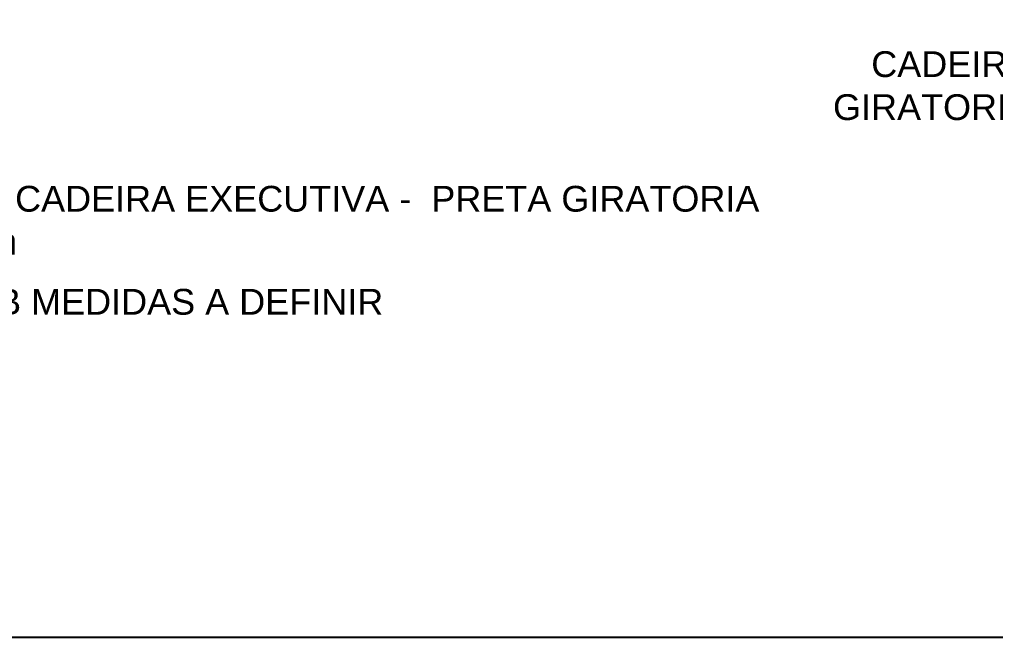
# Model space of a CAD drawing. Header units: millimetres. Extents: x 7034 to 7235, y -465 to -380.
# Drawn here: x 7085.623 to 7090.544, y -396.42 to -393.305 of the extents above; entities that cross this region are included whole.
import ezdxf

# ---------------------------------------------------------------- set-up
doc = ezdxf.new("R2010")
doc.units = ezdxf.units.MM
doc.header["$LTSCALE"] = 0.005
doc.linetypes.add('CONTINUO', pattern=[0])
doc.layers.get('0').update_dxf_attribs({"linetype": 'CONTINUO'})
doc.layers.add('ARQ_TXT_AMBIENTE', color=3, linetype='Continuous')
doc.styles.get("Standard").update_dxf_attribs({"font": 'arial.ttf'})

msp = doc.modelspace()

# ---------------------------------------------------------------- linework, layer by layer
msp.add_lwpolyline([(7103.1864, -381.57), (7103.1864, -396.42), (7082.1864, -396.42), (7082.1864, -381.57)], close=True)

# ---------------------------------------------------------------- texts
at = {"layer": 'ARQ_TXT_AMBIENTE', "char_height": 0.13, "attachment_point": 1}
for s, width, gutter_width, heights, insert in [('\\pi-0.0001;    CADEIRA EXECUTIVA - PRETA \\P\\pi0.00894;GIRATORIA BACK SYSTEM NR17  \\P\\pi1.05134;46X50cm', 2.855893, 12.5, [0], (7089.7161, -393.4653)), ('\\pi-0.39,l0.59183,t0.59183;{\\fSymbol|b0|i0|c2|p18;·^I}TODAS AS CADEIRAS USAR -  CADEIRA EXECUTIVA -  PRETA GIRATORIA BACK SYSTEM NR17  46X50cm', 7.165873, 0, [0.8587], (7082.3448, -394.1438)), ('\\pi-0.39,l0.59183,t0.59183;{\\fSymbol|b0|i0|c2|p18;·^I}PERSIANAS HORIZONTAL SOB MEDIDAS A DEFINIR', 7.165873, 0, [0.8587], (7082.3448, -394.6631))]:
    msp.add_mtext_dynamic_manual_height_columns(s, width=width, gutter_width=gutter_width, heights=heights, dxfattribs=dict(at, insert=insert))

doc.saveas('drawing.dxf')
